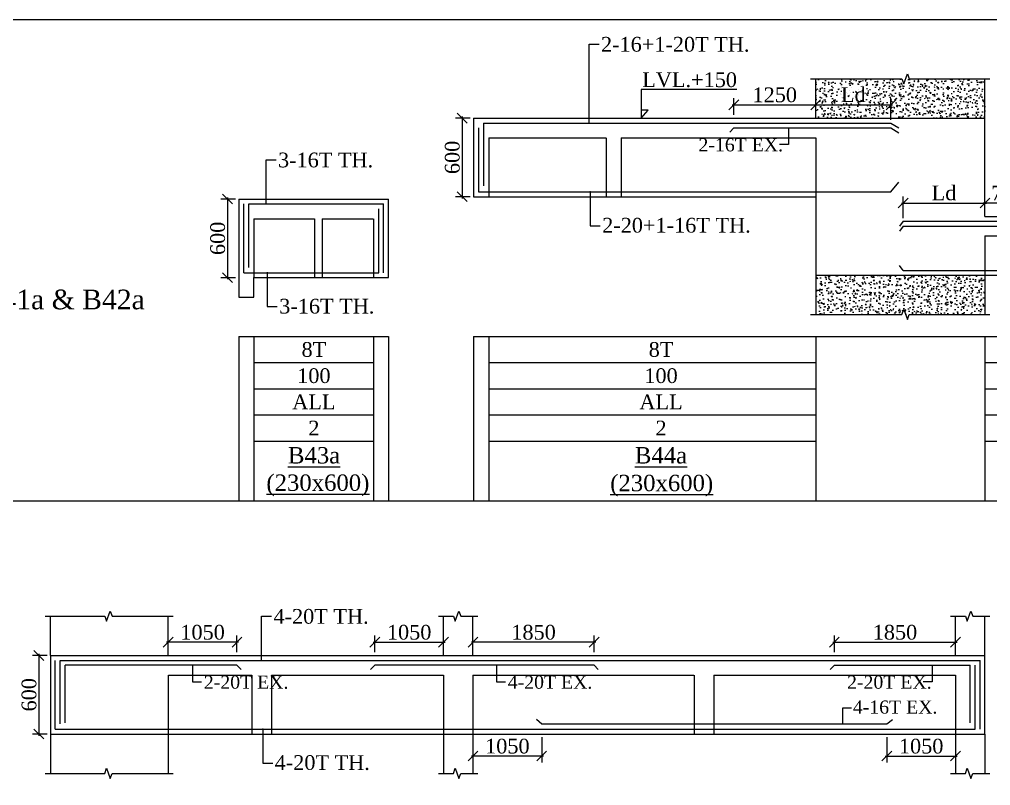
# Model space of a CAD drawing. Header units: millimetres. Extents: x 9781889 to 10654170, y -7832723 to -7608561.
# Drawn here: x 10165311 to 10180144, y -7771915 to -7760218 of the extents above; entities that cross this region are included whole.
import ezdxf
from ezdxf.enums import TextEntityAlignment as Align

# ---------------------------------------------------------------- set-up
doc = ezdxf.new("R2010")
doc.units = ezdxf.units.MM
doc.header["$LTSCALE"] = 10
doc.header["$PDMODE"] = 3
doc.linetypes.add('HIDDEN', pattern=[0.375, 0.25, -0.125])
for name, color, linetype, lineweight in [('LVL', 3, 'Continuous', 0), ('S-CUT OUT LINE', 9, 'Continuous', 0), ('S-DIM L.S.', 7, 'Continuous', 0), ('S-HATCH', 8, 'Continuous', 0), ('S-L.S.SECTION', 5, 'Continuous', 0), ('S-L.S.SLAB LINE', 252, 'HIDDEN', 0), ('S-L.S.STEEL', 1, 'Continuous', 9), ('S-SECTION MARK', 7, 'Continuous', 0), ('S-SHEET', 251, 'Continuous', 0), ('S-TEXT', 7, 'Continuous', 0), ('S-TEXT L.S. BEAM NO.', 30, 'Continuous', 0), ('S-TEXT. L.S.', 7, 'Continuous', 0)]:
    doc.layers.add(name, color=color, linetype=linetype, lineweight=lineweight)
doc.styles.add('135', font='arial.ttf', dxfattribs={"width": 0.8, "height": 135})
doc.styles.get("Standard").update_dxf_attribs({"font": 'arial.ttf'})
doc.styles.add('TEXT', font='times.ttf')
doc.dimstyles.new('75', dxfattribs={"dimtxt": 135, "dimasz": 90, "dimexe": 0.1, "dimexo": 0.03, "dimgap": 0.09, "dimtad": 1, "dimdec": 0, "dimzin": 0, "dimdsep": 46, "dimtxsty": '135', "dimblk": 'ARCHTICK', "dimcen": 0.09, "dimclrd": 256, "dimclre": 256, "dimclrt": 256, "dimadec": 0, "dimazin": 0, "dimtfac": 1, "dimtdec": 0, "dimtofl": 0, "dimtmove": 1, "dimatfit": 3, "dimldrblk": 'DOTSMALL', "dimfxl": 1, "dimtolj": 1, "dimtzin": 0, "dimlwd": -1, "dimlwe": -1, "dimarcsym": 0})
doc.dimstyles.new('SETU_1', dxfattribs={"dimtxt": 200, "dimasz": 150, "dimexe": 100, "dimexo": 50, "dimgap": 35, "dimtad": 1, "dimdec": 0, "dimzin": 0, "dimdsep": 46, "dimtxsty": 'Standard', "dimblk": 'OBLIQUE', "dimcen": 150, "dimdle": 25, "dimclrd": 256, "dimclre": 7, "dimclrt": 256, "dimadec": 0, "dimazin": 0, "dimtfac": 1, "dimtdec": 0, "dimtofl": 0, "dimtmove": 1, "dimatfit": 3, "dimfxl": 1, "dimtolj": 1, "dimtzin": 0, "dimlwd": -1, "dimlwe": 5, "dimarcsym": 1})

# ---------------------------------------------------------------- blocks, each defined once
blk = doc.blocks.new('_ArchTick')
at = {"color": 0, "linetype": 'ByBlock', "const_width": 0.15}
blk.add_lwpolyline([(-0.5, -0.5), (0.5, 0.5)], dxfattribs=at)
blk = doc.blocks.new('_Oblique')
at = {"color": 0, "linetype": 'ByBlock', "lineweight": -2}
blk.add_line((-0.5, -0.5), (0.5, 0.5), dxfattribs=at)
blk = doc.blocks.new('*D510')
at = {"layer": 'Defpoints', "color": 0, "transparency": 16777216}
for p in [(10168664, -7762961), (10168489, -7764161), (10168664, -7764161)]:
    blk.add_point(p, dxfattribs=at)
at = {"layer": 'S-DIM L.S.', "color": 7, "lineweight": 5, "transparency": 16777216}
for p, q in [((10168614, -7762961), (10168389, -7762961)), ((10168614, -7764161), (10168389, -7764161))]:
    blk.add_line(p, q, dxfattribs=at)
at = {"layer": 'S-DIM L.S.', "transparency": 16777216}
blk.add_line((10168489, -7762936), (10168489, -7764186), dxfattribs=at)
at = {"layer": 'S-DIM L.S.', "transparency": 16777216, "xscale": 150, "yscale": 150, "zscale": 150}
for p, rotation in [((10168489, -7762961), 90), ((10168489, -7764161), 270)]:
    blk.add_blockref('_Oblique', p, dxfattribs=dict(at, rotation=rotation))
at = {"layer": 'S-DIM L.S.', "transparency": 16777216, "insert": (10168340, -7763561), "char_height": 225, "attachment_point": 5, "rotation": 90, "style": 'TEXT'}
blk.add_mtext('\\A1;600', dxfattribs=at)
blk = doc.blocks.new('*D512')
at = {"layer": 'Defpoints', "color": 0, "transparency": 16777216}
for p in [(10180058, -7763021), (10180058, -7763021), (10180758, -7763225, 0)]:
    blk.add_point(p, dxfattribs=at)
at = {"layer": 'S-DIM L.S.', "transparency": 16777216}
blk.add_line((10180783, -7763021), (10180033, -7763021), dxfattribs=at)
at = {"layer": 'S-DIM L.S.', "color": 7, "lineweight": 5, "transparency": 16777216}
for p, q in [((10180058, -7762971), (10180058, -7762921)), ((10180758, -7763175), (10180758, -7762921))]:
    blk.add_line(p, q, dxfattribs=at)
at = {"layer": 'S-DIM L.S.', "transparency": 16777216, "xscale": 150, "yscale": 150, "zscale": 150, "rotation": 180}
blk.add_blockref('_Oblique', (10180058, -7763021), dxfattribs=at)
at = {"layer": 'S-DIM L.S.', "transparency": 16777216, "xscale": 150, "yscale": 150, "zscale": 150}
blk.add_blockref('_Oblique', (10180758, -7763021), dxfattribs=at)
at = {"layer": 'S-DIM L.S.', "transparency": 16777216, "insert": (10180408, -7762871), "char_height": 225, "attachment_point": 5, "style": 'TEXT'}
blk.add_mtext('\\A1;700', dxfattribs=at)
blk = doc.blocks.new('*D513')
at = {"layer": 'Defpoints', "color": 0, "transparency": 16777216}
for p in [(10177473, -7761521), (10176223, -7761725, 0), (10177473, -7761725, 0)]:
    blk.add_point(p, dxfattribs=at)
at = {"layer": 'S-DIM L.S.', "transparency": 16777216}
blk.add_line((10176198, -7761521), (10177498, -7761521), dxfattribs=at)
at = {"layer": 'S-DIM L.S.', "color": 7, "lineweight": 5, "transparency": 16777216}
for p, q in [((10176223, -7761675), (10176223, -7761421)), ((10177473, -7761675), (10177473, -7761421))]:
    blk.add_line(p, q, dxfattribs=at)
at = {"layer": 'S-DIM L.S.', "transparency": 16777216, "xscale": 150, "yscale": 150, "zscale": 150, "rotation": 180}
blk.add_blockref('_Oblique', (10176223, -7761521), dxfattribs=at)
at = {"layer": 'S-DIM L.S.', "transparency": 16777216, "xscale": 150, "yscale": 150, "zscale": 150}
blk.add_blockref('_Oblique', (10177473, -7761521), dxfattribs=at)
at = {"layer": 'S-DIM L.S.', "transparency": 16777216, "insert": (10176848, -7761371), "char_height": 225, "attachment_point": 5, "style": 'TEXT'}
blk.add_mtext('\\A1;1250', dxfattribs=at)
blk = doc.blocks.new('*D511')
at = {"layer": 'Defpoints', "color": 0, "transparency": 16777216}
for p in [(10172248, -7761725), (10172073, -7762925), (10172248, -7762925)]:
    blk.add_point(p, dxfattribs=at)
at = {"layer": 'S-DIM L.S.', "transparency": 16777216}
blk.add_line((10172073, -7761700), (10172073, -7762950), dxfattribs=at)
at = {"layer": 'S-DIM L.S.', "color": 7, "lineweight": 5, "transparency": 16777216}
for p, q in [((10172198, -7761725), (10171973, -7761725)), ((10172198, -7762925), (10171973, -7762925))]:
    blk.add_line(p, q, dxfattribs=at)
at = {"layer": 'S-DIM L.S.', "transparency": 16777216, "xscale": 150, "yscale": 150, "zscale": 150}
for p, rotation in [((10172073, -7761725), 90), ((10172073, -7762925), 270)]:
    blk.add_blockref('_Oblique', p, dxfattribs=dict(at, rotation=rotation))
at = {"layer": 'S-DIM L.S.', "transparency": 16777216, "insert": (10171924, -7762325), "char_height": 225, "attachment_point": 5, "rotation": 90, "style": 'TEXT'}
blk.add_mtext('\\A1;600', dxfattribs=at)
blk = doc.blocks.new('*D527')
at = {"layer": 'Defpoints', "color": 0, "transparency": 16777216}
for p in [(10165784, -7769929), (10165609, -7771129), (10165784, -7771129)]:
    blk.add_point(p, dxfattribs=at)
at = {"layer": 'S-DIM L.S.', "color": 7, "lineweight": 5, "transparency": 16777216}
for p, q in [((10165734, -7769929), (10165509, -7769929)), ((10165734, -7771129), (10165509, -7771129))]:
    blk.add_line(p, q, dxfattribs=at)
at = {"layer": 'S-DIM L.S.', "transparency": 16777216}
blk.add_line((10165609, -7769904), (10165609, -7771154), dxfattribs=at)
at = {"layer": 'S-DIM L.S.', "transparency": 16777216, "xscale": 150, "yscale": 150, "zscale": 150}
for p, rotation in [((10165609, -7769929), 90), ((10165609, -7771129), 270)]:
    blk.add_blockref('_Oblique', p, dxfattribs=dict(at, rotation=rotation))
at = {"layer": 'S-DIM L.S.', "transparency": 16777216, "insert": (10165459, -7770529), "char_height": 225, "attachment_point": 5, "rotation": 90, "style": 'TEXT'}
blk.add_mtext('\\A1;600', dxfattribs=at)
blk = doc.blocks.new('*D528')
at = {"layer": 'Defpoints', "color": 0, "transparency": 16777216}
for p in [(10167584, -7769725), (10167584, -7769929, 0), (10168634, -7769929, 0)]:
    blk.add_point(p, dxfattribs=at)
at = {"layer": 'S-DIM L.S.', "color": 7, "lineweight": 5, "transparency": 16777216}
for p, q in [((10167584, -7769879), (10167584, -7769625)), ((10168634, -7769879), (10168634, -7769625))]:
    blk.add_line(p, q, dxfattribs=at)
at = {"layer": 'S-DIM L.S.', "transparency": 16777216}
blk.add_line((10168659, -7769725), (10167559, -7769725), dxfattribs=at)
at = {"layer": 'S-DIM L.S.', "transparency": 16777216, "xscale": 150, "yscale": 150, "zscale": 150, "rotation": 180}
blk.add_blockref('_Oblique', (10167584, -7769725), dxfattribs=at)
at = {"layer": 'S-DIM L.S.', "transparency": 16777216, "xscale": 150, "yscale": 150, "zscale": 150}
blk.add_blockref('_Oblique', (10168634, -7769725), dxfattribs=at)
at = {"layer": 'S-DIM L.S.', "transparency": 16777216, "insert": (10168109, -7769576), "char_height": 225, "attachment_point": 5, "style": 'TEXT'}
blk.add_mtext('\\A1;1050', dxfattribs=at)
blk = doc.blocks.new('*D529')
at = {"layer": 'Defpoints', "color": 0, "transparency": 16777216}
for p in [(10171789, -7769725), (10170739, -7769929, 0), (10171789, -7769929, 0)]:
    blk.add_point(p, dxfattribs=at)
at = {"layer": 'S-DIM L.S.', "color": 7, "lineweight": 5, "transparency": 16777216}
for p, q in [((10170739, -7769879), (10170739, -7769625)), ((10171789, -7769879), (10171789, -7769625))]:
    blk.add_line(p, q, dxfattribs=at)
at = {"layer": 'S-DIM L.S.', "transparency": 16777216}
blk.add_line((10170714, -7769725), (10171814, -7769725), dxfattribs=at)
at = {"layer": 'S-DIM L.S.', "transparency": 16777216, "xscale": 150, "yscale": 150, "zscale": 150, "rotation": 180}
blk.add_blockref('_Oblique', (10170739, -7769725), dxfattribs=at)
at = {"layer": 'S-DIM L.S.', "transparency": 16777216, "xscale": 150, "yscale": 150, "zscale": 150}
blk.add_blockref('_Oblique', (10171789, -7769725), dxfattribs=at)
at = {"layer": 'S-DIM L.S.', "transparency": 16777216, "insert": (10171264, -7769576), "char_height": 225, "attachment_point": 5, "style": 'TEXT'}
blk.add_mtext('\\A1;1050', dxfattribs=at)
blk = doc.blocks.new('*D530')
at = {"layer": 'Defpoints', "color": 0, "transparency": 16777216}
for p in [(10172239, -7769725), (10172239, -7769929, 0), (10174089, -7769929, 0)]:
    blk.add_point(p, dxfattribs=at)
at = {"layer": 'S-DIM L.S.', "color": 7, "lineweight": 5, "transparency": 16777216}
for p, q in [((10172239, -7769879), (10172239, -7769625)), ((10174089, -7769879), (10174089, -7769625))]:
    blk.add_line(p, q, dxfattribs=at)
at = {"layer": 'S-DIM L.S.', "transparency": 16777216}
blk.add_line((10174114, -7769725), (10172214, -7769725), dxfattribs=at)
at = {"layer": 'S-DIM L.S.', "transparency": 16777216, "xscale": 150, "yscale": 150, "zscale": 150, "rotation": 180}
blk.add_blockref('_Oblique', (10172239, -7769725), dxfattribs=at)
at = {"layer": 'S-DIM L.S.', "transparency": 16777216, "xscale": 150, "yscale": 150, "zscale": 150}
blk.add_blockref('_Oblique', (10174089, -7769725), dxfattribs=at)
at = {"layer": 'S-DIM L.S.', "transparency": 16777216, "insert": (10173164, -7769576), "char_height": 225, "attachment_point": 5, "style": 'TEXT'}
blk.add_mtext('\\A1;1850', dxfattribs=at)
blk = doc.blocks.new('*D531')
at = {"layer": 'Defpoints', "color": 0, "transparency": 16777216}
for p in [(10179609, -7769725), (10177759, -7769929, 0), (10179609, -7769929, 0)]:
    blk.add_point(p, dxfattribs=at)
at = {"layer": 'S-DIM L.S.', "color": 7, "lineweight": 5, "transparency": 16777216}
for p, q in [((10177759, -7769879), (10177759, -7769625)), ((10179609, -7769879), (10179609, -7769625))]:
    blk.add_line(p, q, dxfattribs=at)
at = {"layer": 'S-DIM L.S.', "transparency": 16777216}
blk.add_line((10177734, -7769725), (10179634, -7769725), dxfattribs=at)
at = {"layer": 'S-DIM L.S.', "transparency": 16777216, "xscale": 150, "yscale": 150, "zscale": 150, "rotation": 180}
blk.add_blockref('_Oblique', (10177759, -7769725), dxfattribs=at)
at = {"layer": 'S-DIM L.S.', "transparency": 16777216, "xscale": 150, "yscale": 150, "zscale": 150}
blk.add_blockref('_Oblique', (10179609, -7769725), dxfattribs=at)
at = {"layer": 'S-DIM L.S.', "transparency": 16777216, "insert": (10178684, -7769576), "char_height": 225, "attachment_point": 5, "style": 'TEXT'}
blk.add_mtext('\\A1;1850', dxfattribs=at)
blk = doc.blocks.new('*D532')
at = {"layer": 'Defpoints', "color": 0, "transparency": 16777216}
for p in [(10178559, -7771129, 0), (10179609, -7771129, 0), (10179609, -7771465)]:
    blk.add_point(p, dxfattribs=at)
at = {"layer": 'S-DIM L.S.', "color": 7, "lineweight": 5, "transparency": 16777216}
for p, q in [((10178559, -7771179), (10178559, -7771565)), ((10179609, -7771179), (10179609, -7771565))]:
    blk.add_line(p, q, dxfattribs=at)
at = {"layer": 'S-DIM L.S.', "transparency": 16777216}
blk.add_line((10178534, -7771465), (10179634, -7771465), dxfattribs=at)
at = {"layer": 'S-DIM L.S.', "transparency": 16777216, "xscale": 150, "yscale": 150, "zscale": 150, "rotation": 180}
blk.add_blockref('_Oblique', (10178559, -7771465), dxfattribs=at)
at = {"layer": 'S-DIM L.S.', "transparency": 16777216, "xscale": 150, "yscale": 150, "zscale": 150}
blk.add_blockref('_Oblique', (10179609, -7771465), dxfattribs=at)
at = {"layer": 'S-DIM L.S.', "transparency": 16777216, "insert": (10179084, -7771315), "char_height": 225, "attachment_point": 5, "style": 'TEXT'}
blk.add_mtext('\\A1;1050', dxfattribs=at)
blk = doc.blocks.new('*D533')
at = {"layer": 'Defpoints', "color": 0, "transparency": 16777216}
for p in [(10172239, -7771129, 0), (10173289, -7771129, 0), (10172239, -7771465)]:
    blk.add_point(p, dxfattribs=at)
at = {"layer": 'S-DIM L.S.', "color": 7, "lineweight": 5, "transparency": 16777216}
for p, q in [((10172239, -7771179), (10172239, -7771565)), ((10173289, -7771179), (10173289, -7771565))]:
    blk.add_line(p, q, dxfattribs=at)
at = {"layer": 'S-DIM L.S.', "transparency": 16777216}
blk.add_line((10173314, -7771465), (10172214, -7771465), dxfattribs=at)
at = {"layer": 'S-DIM L.S.', "transparency": 16777216, "xscale": 150, "yscale": 150, "zscale": 150, "rotation": 180}
blk.add_blockref('_Oblique', (10172239, -7771465), dxfattribs=at)
at = {"layer": 'S-DIM L.S.', "transparency": 16777216, "xscale": 150, "yscale": 150, "zscale": 150}
blk.add_blockref('_Oblique', (10173289, -7771465), dxfattribs=at)
at = {"layer": 'S-DIM L.S.', "transparency": 16777216, "insert": (10172764, -7771315), "char_height": 225, "attachment_point": 5, "style": 'TEXT'}
blk.add_mtext('\\A1;1050', dxfattribs=at)
blk = doc.blocks.new('*D1338')
at = {"layer": 'Defpoints', "color": 0, "transparency": 16777216}
for p in [(10180058, -7763021, 0), (10180058, -7763021), (10178808, -7763300, 0)]:
    blk.add_point(p, dxfattribs=at)
at = {"layer": 'S-DIM L.S.', "transparency": 16777216}
blk.add_line((10178783, -7763021), (10180083, -7763021), dxfattribs=at)
at = {"layer": 'S-DIM L.S.', "color": 7, "lineweight": 5, "transparency": 16777216}
for p, q in [((10178808, -7763250), (10178808, -7762921)), ((10180058, -7762971), (10180058, -7762921))]:
    blk.add_line(p, q, dxfattribs=at)
at = {"layer": 'S-DIM L.S.', "transparency": 16777216, "xscale": 150, "yscale": 150, "zscale": 150, "rotation": 180}
blk.add_blockref('_Oblique', (10178808, -7763021), dxfattribs=at)
at = {"layer": 'S-DIM L.S.', "transparency": 16777216, "xscale": 150, "yscale": 150, "zscale": 150}
blk.add_blockref('_Oblique', (10180058, -7763021), dxfattribs=at)
at = {"layer": 'S-DIM L.S.', "transparency": 16777216, "insert": (10179433, -7762868), "char_height": 225, "attachment_point": 5, "style": 'TEXT'}
blk.add_mtext('\\A1;Ld', dxfattribs=at)
blk = doc.blocks.new('*D1341')
at = {"layer": 'Defpoints', "color": 0, "transparency": 16777216}
for p in [(10178623, -7761521), (10177473, -7761769, 0), (10178623, -7761800, 0)]:
    blk.add_point(p, dxfattribs=at)
at = {"layer": 'S-DIM L.S.', "transparency": 16777216}
blk.add_line((10177448, -7761521), (10178648, -7761521), dxfattribs=at)
at = {"layer": 'S-DIM L.S.', "color": 7, "lineweight": 5, "transparency": 16777216}
for p, q in [((10177473, -7761719), (10177473, -7761421)), ((10178623, -7761750), (10178623, -7761421))]:
    blk.add_line(p, q, dxfattribs=at)
at = {"layer": 'S-DIM L.S.', "transparency": 16777216, "xscale": 150, "yscale": 150, "zscale": 150, "rotation": 180}
blk.add_blockref('_Oblique', (10177473, -7761521), dxfattribs=at)
at = {"layer": 'S-DIM L.S.', "transparency": 16777216, "xscale": 150, "yscale": 150, "zscale": 150}
blk.add_blockref('_Oblique', (10178623, -7761521), dxfattribs=at)
at = {"layer": 'S-DIM L.S.', "transparency": 16777216, "insert": (10178048, -7761368), "char_height": 225, "attachment_point": 5, "style": 'TEXT'}
blk.add_mtext('\\A1;Ld', dxfattribs=at)

msp = doc.modelspace()

# ---------------------------------------------------------------- hatches: boundary and pattern name
at = {"layer": 'S-HATCH', "linetype": 'ByBlock'}
h = msp.add_hatch(dxfattribs=at)
h.set_pattern_fill('AR-CONC', color=256)
h.set_pattern_definition([(50, (77200.74, 63301.87), (182.184669, -15.9390855), [19.05, -209.55]), (355, (77200.74, 63301.87), (-35.2434214, 191.0568452), [15.24, -167.6405842]), (100.4514447, (77215.92, 63300.54), (146.941247, 175.117752), [16.1900088, -178.0902446]), (46.1842, (77200.74, 63352.67), (271.079041, -42.042328), [28.575, -314.325]), (96.6355576, (77223.33, 63349.17), (237.404134, 247.4261246), [24.285023, -267.135608]), (351.1841512, (77200.74, 63352.67), (237.404134, 247.4261246), [22.859967, -251.459732]), (21, (77226.14, 63339.97), (151.6143913, -102.2651982), [19.05, -209.55]), (326, (77226.14, 63339.97), (61.8020283, 184.187966), [15.24, -167.64]), (71.451445, (77238.78, 63331.45), (213.4164193, 81.922769), [16.1900088, -178.0899376]), (37.5, (77200.74, 63301.87), (3.08860325, 84.55503887), [0, -165.608, 0, -170.18, 0, -168.275]), (7.5, (77200.74, 63301.87), (66.8196625, 100.1805748), [0, -97.028, 0, -161.798, 0, -64.135]), (327.5, (77144.1, 63301.87), (135.59059517, -5.728744), [0, -63.5, 0, -198.12, 0, -262.89]), (317.5, (77118.7, 63301.87), (148.1291814, 25.426491), [0, -82.55, 0, -131.572, 0, -186.69])])
h.paths.add_polyline_path([(10178819, -7761201.5), (10178791, -7761124.6), (10177473.4, -7761124.6), (10177473.4, -7761724.6), (10180058.4, -7761724.6), (10180058.4, -7761124.6), (10178902.9, -7761124.6), (10178875, -7761047.8)])
h = msp.add_hatch(dxfattribs=at)
h.set_pattern_fill('AR-CONC', color=256)
h.set_pattern_definition([(50, (77200.74, 62101.87), (182.184669, -15.9390855), [19.05, -209.55]), (355, (77200.74, 62101.87), (-35.2434214, 191.0568452), [15.24, -167.6405842]), (100.4514447, (77215.92, 62100.54), (146.941247, 175.117752), [16.1900088, -178.0902446]), (46.1842, (77200.74, 62152.67), (271.079041, -42.042328), [28.575, -314.325]), (96.6355576, (77223.33, 62149.17), (237.404134, 247.4261246), [24.285023, -267.135608]), (351.1841512, (77200.74, 62152.67), (237.404134, 247.4261246), [22.859967, -251.459732]), (21, (77226.14, 62139.97), (151.6143913, -102.2651982), [19.05, -209.55]), (326, (77226.14, 62139.97), (61.8020283, 184.187966), [15.24, -167.64]), (71.451445, (77238.78, 62131.45), (213.4164193, 81.922769), [16.1900088, -178.0899376]), (37.5, (77200.74, 62101.87), (3.08860325, 84.55503887), [0, -165.608, 0, -170.18, 0, -168.275]), (7.5, (77200.74, 62101.87), (66.8196625, 100.1805748), [0, -97.028, 0, -161.798, 0, -64.135]), (327.5, (77144.1, 62101.87), (135.59059517, -5.728744), [0, -63.5, 0, -198.12, 0, -262.89]), (317.5, (77118.7, 62101.87), (148.1291814, 25.426491), [0, -82.55, 0, -131.572, 0, -186.69])])
h.paths.add_polyline_path([(10177473.4, -7764124.6), (10177473.4, -7764724.6), (10178791, -7764724.6), (10178819, -7764647.8), (10178875, -7764801.5), (10178902.9, -7764724.6), (10180058.4, -7764724.6), (10180058.4, -7764124.6)])
h.paths.add_polyline_path([(10180058.4, -7764549.9), (10180058.4, -7764069.5)])

# ---------------------------------------------------------------- linework, layer by layer
at = {"layer": 'LVL', "linetype": 'Continuous', "elevation": 0}
msp.add_lwpolyline([(10176269.4, -7761289.6), (10174808.2, -7761289.6), (10174808.2, -7761724.6), (10174916.3, -7761602.6), (10174808.2, -7761602.6)], dxfattribs=at)
at = {"layer": 'S-CUT OUT LINE', "color": 5, "elevation": 0}
for points in [[(10177395.1, -7761124.6), (10178791, -7761124.6), (10178819, -7761201.5), (10178875, -7761047.8), (10178902.9, -7761124.6), (10180133.4, -7761124.6)], [(10177395.1, -7764724.6), (10178791, -7764724.6), (10178819, -7764647.8), (10178875, -7764801.5), (10178902.9, -7764724.6), (10180133.4, -7764724.6)], [(10165705.5, -7769328.8), (10166614.6, -7769328.8), (10166642.5, -7769405.7), (10166698.5, -7769252), (10166726.5, -7769328.8), (10167658.8, -7769328.8)], [(10171710.5, -7769328.8), (10171939.1, -7769328.8), (10171967.1, -7769405.7), (10172023, -7769252), (10172051, -7769328.8), (10172313.8, -7769328.8)], [(10179530.5, -7769328.8), (10179759.1, -7769328.8), (10179787.1, -7769405.7), (10179843, -7769252), (10179871, -7769328.8), (10180133.8, -7769328.8)], [(10165705.5, -7771728.8), (10166614.6, -7771728.8), (10166642.5, -7771652), (10166698.5, -7771805.7), (10166726.5, -7771728.8), (10167658.8, -7771728.8)], [(10171710.5, -7771728.8), (10171939.1, -7771728.8), (10171967.1, -7771652), (10172023, -7771805.7), (10172051, -7771728.8), (10172313.8, -7771728.8)], [(10179530.5, -7771728.8), (10179759.1, -7771728.8), (10179787.1, -7771652), (10179843, -7771805.7), (10179871, -7771728.8), (10180133.8, -7771728.8)]]:
    msp.add_lwpolyline(points, dxfattribs=at)
at = {"layer": 'S-L.S.SECTION'}
for p, q in [((10177473.4, -7761724.6, 0), (10177473.4, -7761124.6, 0)), ((10180058.4, -7763224.6, 0), (10180058.4, -7761124.6, 0)), ((10172248.4, -7761724.6, 0), (10180058.4, -7761724.6, 0)), ((10172248.4, -7761724.6, 0), (10172248.4, -7762924.6, 0)), ((10168664.2, -7762960.6, 0), (10170949.2, -7762960.6, 0)), ((10168664.2, -7762960.6), (10168664.2, -7764160.6)), ((10170949.2, -7764160.6), (10170949.2, -7762960.6)), ((10172248.4, -7762924.6, 0), (10177473.4, -7762924.6, 0)), ((10177473.4, -7762924.6, 0), (10177473.4, -7764724.6, 0)), ((10180058.4, -7763224.6, 0), (10183205.9, -7763224.6, 0)), ((10168664.2, -7764160.6, 0), (10168664.2, -7764160.6, 0)), ((10168894.2, -7764160.6, 0), (10170949.2, -7764160.6, 0)), ((10177473.4, -7764124.6, 0), (10183201.8, -7764124.6, 0)), ((10180058.4, -7764124.6, 0), (10180058.4, -7764724.6, 0)), ((10165783.8, -7769928.8, 0), (10165783.8, -7769328.8, 0)), ((10167583.8, -7769928.8, 0), (10167583.8, -7769328.8, 0)), ((10171788.8, -7769928.8, 0), (10171788.8, -7769328.8, 0)), ((10172238.8, -7769928.8, 0), (10172238.8, -7769328.8, 0)), ((10179608.8, -7769928.8, 0), (10179608.8, -7769328.8, 0)), ((10180058.8, -7769928.8, 0), (10180058.8, -7769328.8, 0)), ((10165783.7, -7769928.8, 0), (10180058.7, -7769928.8, 0)), ((10165783.8, -7769928.8, 0), (10165783.8, -7771128.8, 0)), ((10180058.7, -7771128.8, 0), (10180058.7, -7769928.8, 0)), ((10165783.7, -7771128.8, 0), (10180058.7, -7771128.8, 0)), ((10165783.8, -7771128.8, 0), (10165783.8, -7771728.8, 0)), ((10167583.8, -7771128.8, 0), (10167583.8, -7771728.8, 0)), ((10171788.8, -7771128.8, 0), (10171788.8, -7771728.8, 0)), ((10172238.8, -7771128.8, 0), (10172238.8, -7771728.8, 0)), ((10179608.8, -7771128.8, 0), (10179608.8, -7771728.8, 0)), ((10180058.8, -7771128.8, 0), (10180058.8, -7771728.8, 0))]:
    msp.add_line(p, q, dxfattribs=at)
msp.add_lwpolyline([(10168664.2, -7764160.6), (10168664.2, -7764460.6), (10168894.2, -7764460.6), (10168894.2, -7764160.6)], dxfattribs=at)
at = {"layer": 'S-L.S.SLAB LINE', "ltscale": 0.3}
for p, q in [((10172478.4, -7762024.6, 0), (10174273.4, -7762024.6, 0)), ((10172478.4, -7762024.6, 0), (10172478.4, -7762924.6, 0)), ((10174273.4, -7762024.6, 0), (10174273.4, -7762924.6, 0)), ((10174503.4, -7762024.6, 0), (10177473.4, -7762024.6, 0)), ((10174503.4, -7762024.6, 0), (10174503.4, -7762924.6, 0)), ((10177473.4, -7762024.6, 0), (10177473.4, -7762924.6, 0)), ((10168664.2, -7763260.6, 0), (10168664.2, -7763260.6, 0)), ((10168894.2, -7763260.6, 0), (10169819.2, -7763260.6, 0)), ((10168894.2, -7763260.6), (10168894.2, -7764160.6)), ((10169819.2, -7763260.6, 0), (10169819.2, -7764160.6, 0)), ((10169934.2, -7763260.6, 0), (10169934.2, -7764160.6, 0)), ((10169934.2, -7763260.6, 0), (10170719.2, -7763260.6, 0)), ((10170719.2, -7763260.6), (10170719.2, -7764160.6)), ((10180058.4, -7763524.6, 0), (10182975.9, -7763524.6, 0)), ((10180058.4, -7763524.6, 0), (10180058.4, -7764124.6, 0)), ((10165783.7, -7770228.8, 0), (10165783.8, -7770228.8, 0)), ((10167583.7, -7770228.8, 0), (10168861.2, -7770228.8, 0)), ((10167583.8, -7770228.8, 0), (10167583.8, -7771128.8, 0)), ((10168861.2, -7770228.8, 0), (10168861.2, -7771128.8, 0)), ((10169161.2, -7770228.8, 0), (10171788.7, -7770228.8, 0)), ((10169161.2, -7770228.8, 0), (10169161.2, -7771128.8, 0)), ((10171788.7, -7770228.8, 0), (10171788.7, -7771128.8, 0)), ((10172238.7, -7770228.8, 0), (10175618.7, -7770228.8, 0)), ((10172238.7, -7770228.8, 0), (10172238.7, -7771128.8, 0)), ((10175618.7, -7770228.8, 0), (10175618.7, -7771128.8, 0)), ((10175918.7, -7770228.8, 0), (10179608.7, -7770228.8, 0)), ((10175918.7, -7770228.8, 0), (10175918.7, -7771128.8, 0)), ((10179608.7, -7770228.8, 0), (10179608.7, -7771128.8, 0))]:
    msp.add_line(p, q, dxfattribs=at)
at = {"layer": 'S-L.S.STEEL'}
for p, q in [((10172398.4, -7761799.6, 0), (10172398.4, -7762759.2, 0)), ((10178623.3, -7761799.6, 0), (10178740.7, -7761874.6, 0)), ((10172323.4, -7761874.2, 0), (10172323.4, -7762849.6, 0)), ((10176223.3, -7761874.6, 0), (10176160.1, -7761941.5, 0)), ((10176223.3, -7761874.6, 0), (10178623.3, -7761874.6, 0)), ((10178623.3, -7761874.6, 0), (10178740.7, -7761949.6, 0)), ((10178623.3, -7762849.6, 0), (10178740.7, -7762704.3, 0)), ((10172323.4, -7762849.6, 0), (10178623.3, -7762849.6, 0)), ((10168739.2, -7764085.6, 0), (10168739.2, -7763035.6, 0)), ((10168814.2, -7763035.6, 0), (10170874.2, -7763035.6, 0)), ((10168814.2, -7764006, 0), (10168814.2, -7763035.6, 0)), ((10170874.2, -7764085.6), (10170874.2, -7763035.6)), ((10170799.2, -7764085.6), (10170799.2, -7763110.6)), ((10178808.4, -7763299.6, 0), (10178752.4, -7763374.6, 0)), ((10178808.4, -7763299.6, 0), (10183055.9, -7763299.6, 0)), ((10178808.4, -7763374.6, 0), (10178752.4, -7763449.6, 0)), ((10178808.4, -7764049.6, 0), (10178752.4, -7763974.6, 0)), ((10178808.4, -7764049.6, 0), (10183130.9, -7764049.6, 0)), ((10168739.2, -7764085.6, 0), (10170799.2, -7764085.6, 0)), ((10165858.7, -7771053.8, 0), (10165858.7, -7770003.8, 0)), ((10165933.7, -7770003.8, 0), (10179983.7, -7770003.8, 0)), ((10165933.7, -7770974.2, 0), (10165933.7, -7770003.8, 0)), ((10179983.7, -7771053.8, 0), (10179983.7, -7770003.8, 0)), ((10168633.9, -7770078.8, 0), (10166008.7, -7770078.8, 0)), ((10166008.7, -7770957.6, 0), (10166008.7, -7770078.8, 0)), ((10168633.9, -7770078.8, 0), (10168697.1, -7770145.7, 0)), ((10174088.8, -7770078.8, 0), (10174152, -7770145.7, 0)), ((10177758.6, -7770078.8, 0), (10177695.4, -7770145.7, 0)), ((10177758.6, -7770078.8, 0), (10179833.7, -7770078.8, 0)), ((10179833.7, -7770957.6, 0), (10179833.7, -7770078.8, 0)), ((10179908.7, -7771053.8, 0), (10179908.7, -7770078.8, 0)), ((10165858.7, -7771053.8, 0), (10179908.7, -7771053.8, 0))]:
    msp.add_line(p, q, dxfattribs=at)
at = {"layer": 'S-L.S.STEEL', "elevation": 0}
msp.add_lwpolyline([(10178648.1, -7770910.6), (10178558.6, -7770978.8), (10173288.9, -7770978.8), (10173206.9, -7770908.1)], dxfattribs=at)
at = {"layer": 'S-L.S.STEEL'}
for points in [[(10172398.4, -7761799.6, 0), (10178623.3, -7761799.6, 0)], [(10178808.4, -7763374.6, 0), (10180758.4, -7763374.6, 0), (10180821.6, -7763441.5, 0)], [(10174088.8, -7770078.8, 0), (10170738.8, -7770078.8, 0), (10170675.6, -7770145.7, 0)]]:
    msp.add_polyline3d(points, dxfattribs=at)
at = {"layer": 'S-SHEET'}
for p, q in [((10168664.2, -7765057.1, 0), (10170949.2, -7765057.1, 0)), ((10168664.2, -7765057.1), (10168664.2, -7767566.4)), ((10168894.2, -7765057.1), (10168894.2, -7767566.4)), ((10170719.2, -7765057.1), (10170719.2, -7767566.4)), ((10170949.2, -7765057.1), (10170949.2, -7767566.4)), ((10172248.4, -7765057.1, 0), (10183201.8, -7765057.1, 0)), ((10172248.4, -7765057.1, 0), (10172248.4, -7767566.4, 0)), ((10172478.4, -7765057.1, 0), (10172478.4, -7767566.4, 0)), ((10177473.4, -7765057.1, 0), (10177473.4, -7767566.4, 0)), ((10180058.4, -7765057.1, 0), (10180058.4, -7767566.4, 0)), ((10168894.2, -7765457.1, 0), (10170719.2, -7765457.1, 0)), ((10172478.4, -7765457.1, 0), (10177473.4, -7765457.1, 0)), ((10180058.4, -7765457.1, 0), (10182975.9, -7765457.1, 0)), ((10168894.2, -7765857.1, 0), (10170719.2, -7765857.1, 0)), ((10172478.4, -7765857.1, 0), (10177473.4, -7765857.1, 0)), ((10180058.4, -7765857.1, 0), (10182975.9, -7765857.1, 0)), ((10168894.2, -7766257.1, 0), (10170719.2, -7766257.1, 0)), ((10172478.4, -7766257.1, 0), (10177473.4, -7766257.1, 0)), ((10180058.4, -7766257.1, 0), (10182975.9, -7766257.1, 0)), ((10168894.2, -7766657.1, 0), (10170719.2, -7766657.1, 0)), ((10172478.4, -7766657.1, 0), (10177473.4, -7766657.1, 0)), ((10180058.4, -7766657.1, 0), (10182975.9, -7766657.1, 0)), ((10144128.2, -7767566.4), (10195462.4, -7767566.4)), ((10168664.2, -7767566.4, 0), (10170949.2, -7767566.4, 0)), ((10172248.4, -7767566.4), (10183201.8, -7767566.4, 0))]:
    msp.add_line(p, q, dxfattribs=at)
msp.add_lwpolyline([(10144128.2, -7760218.1), (10195462.4, -7760218.1), (10195462.4, -7801877.7), (10144128.2, -7801877.7)], close=True, dxfattribs=at)

# ---------------------------------------------------------------- texts
at = {"layer": 'LVL', "style": 'TEXT'}
msp.add_text('LVL.+150', height=225, dxfattribs=at).set_placement((10174823.9, -7761251.2, 0))
at = {"layer": 'S-TEXT', "linetype": 'ByBlock', "style": 'TEXT'}
for s, p in [('8T', (10169808.8, -7765257.1, 0)), ('8T', (10175110.9, -7765257.1, 0)), ('100', (10169808.8, -7765657.1, 0)), ('100', (10175110.9, -7765657.1, 0)), ('ALL', (10169808.8, -7766057.1, 0)), ('ALL', (10175110.9, -7766057.1, 0)), ('2', (10169808.8, -7766457.1, 0)), ('2', (10175110.9, -7766457.1, 0))]:
    msp.add_text(s, height=225, dxfattribs=at).set_placement(p, align=Align.MIDDLE_CENTER)
at = {"layer": 'S-TEXT L.S. BEAM NO.', "color": 3, "linetype": 'ByBlock', "style": 'TEXT'}
msp.add_text('OMITTED BEAM NO:- B41a & B42a', height=300, dxfattribs=at).set_placement((10160115.3, -7764643.7))
at = {"layer": 'S-TEXT L.S. BEAM NO.', "color": 1, "linetype": 'ByBlock', "style": 'TEXT'}
for s, p in [('%%UB43a', (10169413.4, -7766997.8, 0)), ('%%UB44a', (10174712.1, -7766997.8, 0)), ('%%U(230x600)', (10169083.6, -7767415.9, 0)), ('%%U(230x600)', (10174334.7, -7767420.8, 0))]:
    msp.add_text(s, height=250, dxfattribs=at).set_placement(p)
at = {"layer": 'S-TEXT. L.S.', "style": 'TEXT'}
for s, height, p in [('2-16+1-20T TH.', 225, (10174193.9, -7760710, 0)), ('2-16T EX.', 200, (10175682.9, -7762232.2, 0)), ('3-16T TH.', 225, (10169261, -7762476.3, 0)), ('2-20+1-16T TH.', 225, (10174212.3, -7763472.5, 0)), ('3-16T TH.', 225, (10169279.4, -7764708.5, 0)), ('4-20T TH.', 225, (10169191.7, -7769444.5, 0)), ('2-20T EX.', 200, (10168128.3, -7770436.4, 0)), ('4-20T EX.', 200, (10172769.7, -7770436.4, 0)), ('2-20T EX.', 200, (10177952.2, -7770436.4, 0)), ('4-16T EX.', 200, (10178040.2, -7770816.8, 0)), ('4-20T TH.', 225, (10169210.1, -7771676.7, 0))]:
    msp.add_text(s, height=height, dxfattribs=at).set_placement(p)

# ---------------------------------------------------------------- dimensions: what is measured, and where the dimension line sits
at = {"layer": 'S-DIM L.S.'}
for base, p1, p2, picture, middle in [((10177473.3, -7761520.8, 0), (10176223.3, -7761724.6, 0), (10177473.3, -7761724.6, 0), '*D513', (10176848.3, -7761371.4, 0)), ((10171788.8, -7769725, 0), (10170738.8, -7769928.8, 0), (10171788.8, -7769928.8, 0), '*D529', (10171263.8, -7769575.6, 0)), ((10179608.6, -7769725, 0), (10177758.6, -7769928.8, 0), (10179608.6, -7769928.8, 0), '*D531', (10178683.6, -7769575.6, 0)), ((10179608.7, -7771464.9, 0), (10178558.6, -7771128.8, 0), (10179608.7, -7771128.8, 0), '*D532', (10179083.6, -7771315.4, 0))]:
    dim = msp.add_linear_dim(base=base, p1=p1, p2=p2, angle=180, dimstyle='SETU_1', override={"dimtxt": 225, "dimtxsty": 'TEXT'}, dxfattribs=at)
    dim.commit()
    dim.dimension.update_dxf_attribs({"geometry": picture, "text_midpoint": middle})
for base, p1, p2, picture, middle in [((10178623.3, -7761520.8, 0), (10177473.3, -7761769, 0), (10178623.3, -7761799.6, 0), '*D1341', (10178048.3, -7761368.2, 0)), ((10180058.4, -7763020.8, 0), (10178808.4, -7763299.6, 0), (10180058.4, -7763020.8, 0), '*D1338', (10179433.4, -7762868.2, 0))]:
    dim = msp.add_linear_dim(base=base, p1=p1, p2=p2, angle=180, text='Ld', dimstyle='SETU_1', override={"dimtxt": 225, "dimtxsty": 'TEXT'}, dxfattribs=at)
    dim.commit()
    dim.dimension.update_dxf_attribs({"geometry": picture, "text_midpoint": middle})
at = {"layer": 'S-DIM L.S.', "color": 7}
for base, p1, p2, picture, middle in [((10172073.2, -7762924.6, 0), (10172248.4, -7761724.6, 0), (10172248.4, -7762924.6, 0), '*D511', (10171923.8, -7762324.6, 0)), ((10168489, -7764160.6, 0), (10168664.2, -7762960.6, 0), (10168664.2, -7764160.6, 0), '*D510', (10168339.6, -7763560.6, 0)), ((10165608.6, -7771128.8), (10165783.7, -7769928.8), (10165783.7, -7771128.8), '*D527', (10165459.1, -7770528.8))]:
    dim = msp.add_linear_dim(base=base, p1=p1, p2=p2, angle=90, dimstyle='SETU_1', override={"dimtxt": 225, "dimlfac": 0.5, "dimtxsty": 'TEXT'}, dxfattribs=at)
    dim.commit()
    dim.dimension.update_dxf_attribs({"geometry": picture, "text_midpoint": middle})
at = {"layer": 'S-DIM L.S.'}
for base, p1, p2, picture, middle in [((10180058.4, -7763020.8, 0), (10180758.4, -7763224.6, 0), (10180058.4, -7763020.8, 0), '*D512', (10180408.4, -7762871.1, 0)), ((10167583.9, -7769725, 0), (10168633.9, -7769928.8, 0), (10167583.9, -7769928.8, 0), '*D528', (10168108.9, -7769575.6, 0)), ((10172238.8, -7769725, 0), (10174088.8, -7769928.8, 0), (10172238.8, -7769928.8, 0), '*D530', (10173163.8, -7769575.6, 0)), ((10172238.8, -7771464.9, 0), (10173288.9, -7771128.8, 0), (10172238.8, -7771128.8, 0), '*D533', (10172763.8, -7771315.4, 0))]:
    dim = msp.add_linear_dim(base=base, p1=p1, p2=p2, dimstyle='SETU_1', override={"dimtxt": 225, "dimtxsty": 'TEXT'}, dxfattribs=at)
    dim.commit()
    dim.dimension.update_dxf_attribs({"geometry": picture, "text_midpoint": middle})

# ---------------------------------------------------------------- leaders
at = {"layer": 'S-SECTION MARK'}
for points in [[(10174012.3, -7761799.6, 0), (10174012.3, -7760594.9, 0), (10174164.8, -7760594.9, 0)], [(10177058.7, -7761874.6, 0), (10177058.7, -7762127, 0), (10176919.4, -7762127, 0)], [(10169079.4, -7763035.6, 0), (10169079.4, -7762361.2, 0), (10169231.9, -7762361.2, 0)], [(10174030.6, -7762845.7, 0), (10174030.6, -7763367.7, 0), (10174183.2, -7763367.7, 0)], [(10169097.7, -7764081.7, 0), (10169097.7, -7764603.6, 0), (10169250.3, -7764603.6, 0)], [(10169010.1, -7770003.8, 0), (10169010.1, -7769329.4, 0), (10169162.6, -7769329.4, 0)], [(10167954.3, -7770078.8, 0), (10167954.3, -7770331.2, 0), (10168093.6, -7770331.2, 0)], [(10172595.7, -7770078.8, 0), (10172595.7, -7770331.2, 0), (10172735, -7770331.2, 0)], [(10179251.8, -7770078.8, 0), (10179251.8, -7770331.2, 0), (10179112.4, -7770331.2, 0)], [(10177886.3, -7770978.8, 0), (10177886.3, -7770726.5, 0), (10178021.6, -7770726.5, 0)], [(10169028.4, -7771049.9, 0), (10169028.4, -7771571.8, 0), (10169181, -7771571.8, 0)]]:
    msp.add_leader(points, dimstyle='75', override={"dimasz": 75}, dxfattribs=at)

doc.saveas('drawing.dxf')
